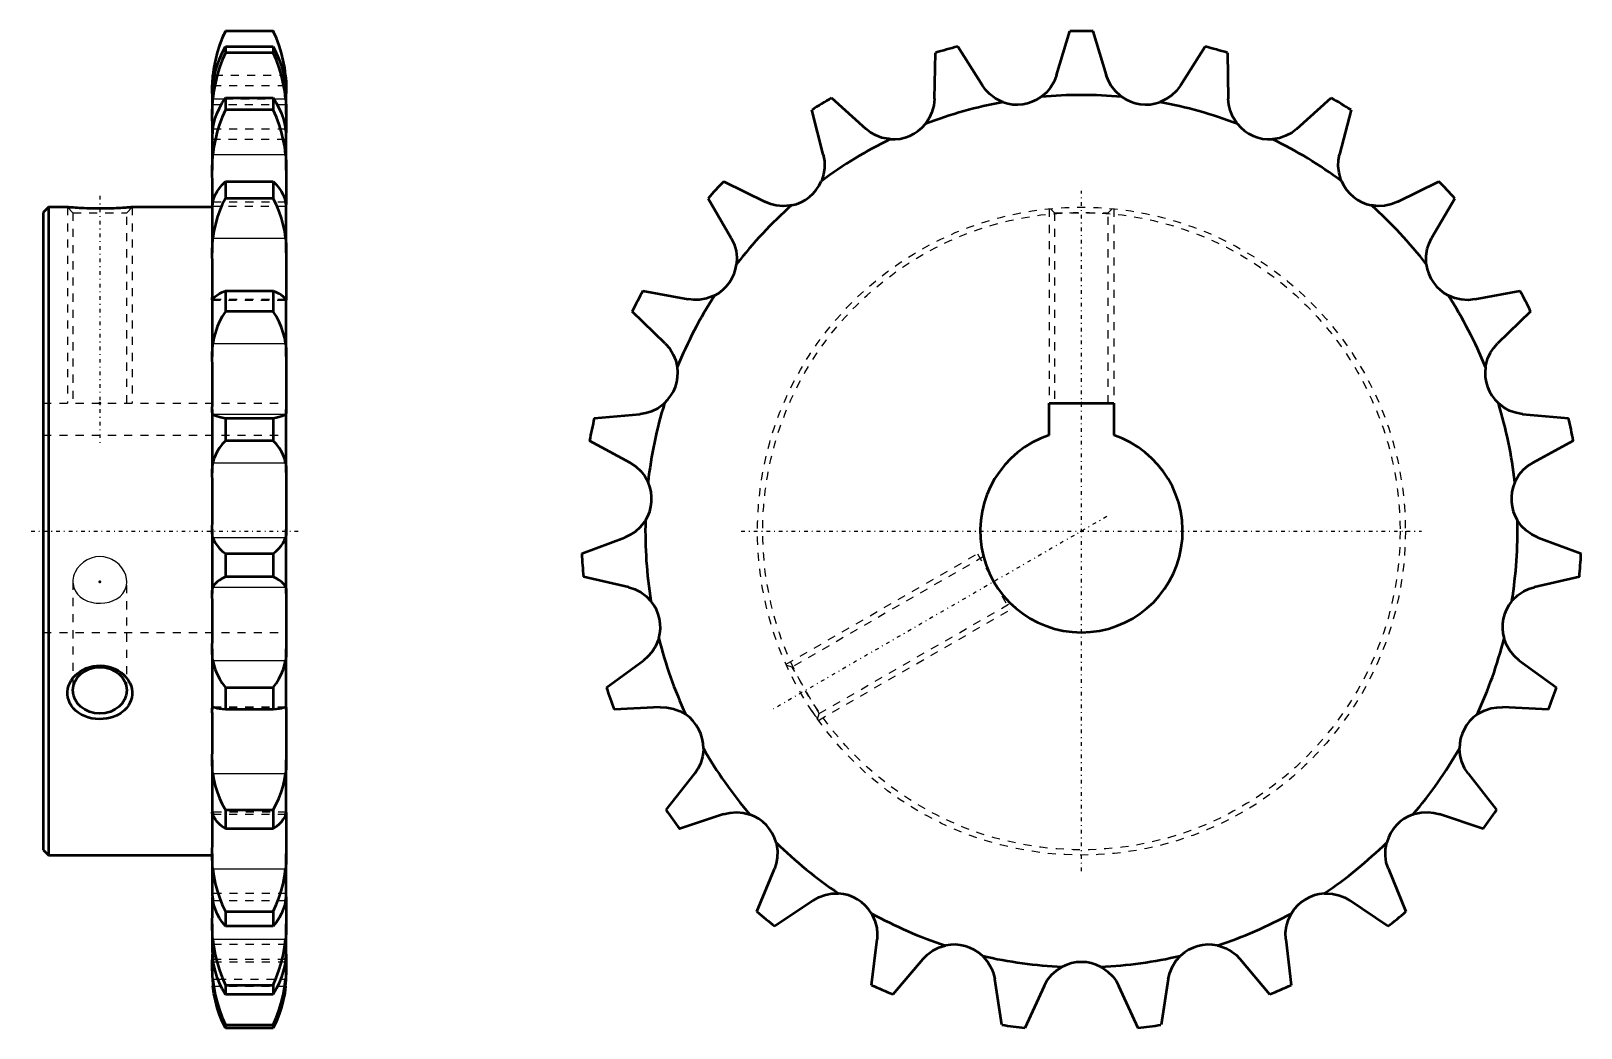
# Model space of a CAD drawing. Header units: millimetres. Extents: x -1 to 416, y -1 to 282.
# Drawn here: x 224.9 to 416.3, y 78.6 to 201.7 of the extents above; entities that cross this region are included whole.
import ezdxf

# ---------------------------------------------------------------- set-up
doc = ezdxf.new("R2010")
doc.units = ezdxf.units.MM
doc.linetypes.add('Center', pattern=[1.5, 0.45, -0.5, 0.05, -0.5])
doc.linetypes.add('Dashed', pattern=[2, 1, -1])
for name, color, linetype, lineweight in [('2d ConnectionPoints', 7, 'Continuous', 50), ('AM_4', 3, 'Continuous', 25), ('AM_5', 3, 'Continuous', 25), ('center', 4, 'Center', 25), ('hidden', 3, 'Dashed', 25), ('vis', 1, 'Continuous', 50)]:
    doc.layers.add(name, color=color, linetype=linetype, lineweight=lineweight)

# ---------------------------------------------------------------- blocks, each defined once
blk = doc.blocks.new('4_C_SPB10B23_N_25_0_in_C_SPB10B23_N_25_900')
at = {"layer": 'AM_4'}
for p, q in [((247.35, 196.21), (247.56, 196.21)), ((256.11, 196.21), (256.33, 196.21)), ((247.35, 193.3), (248.81, 193.3)), ((254.87, 193.3), (256.33, 193.3)), ((247.35, 186.42), (256.33, 186.42)), ((247.35, 176.1), (256.33, 176.1)), ((247.35, 163.09), (256.33, 163.09)), ((247.35, 154.39), (256.33, 154.39)), ((247.35, 148.37), (256.33, 148.37)), ((247.35, 139.15), (256.33, 139.15)), ((247.35, 133.02), (256.33, 133.02)), ((247.35, 123.97), (256.33, 123.97)), ((247.35, 109.98), (256.33, 109.98)), ((247.35, 98.21), (256.33, 98.21)), ((247.35, 89.53), (256.33, 89.53)), ((247.35, 84.59), (247.98, 84.59)), ((255.69, 84.59), (256.33, 84.59))]:
    blk.add_line(p, q, dxfattribs=at)
at = {"layer": 'AM_5', "linetype": 'Dashed'}
for p, q in [((229.39, 179.93), (229.39, 155.73)), ((237.39, 179.93), (237.39, 155.73))]:
    blk.add_line(p, q, dxfattribs=at)
at = {"layer": 'center'}
for p, q in [((233.39, 181.33), (233.39, 150.53)), ((224.89, 139.93), (257.9, 139.93))]:
    blk.add_line(p, q, dxfattribs=at)
at = {"layer": 'hidden'}
for p, q in [((247.56, 196.21), (256.11, 196.21)), ((247.26, 194.63), (247.26, 194.5)), ((247.29, 193.55), (247.27, 193.96)), ((247.29, 193.78), (247.29, 190.22)), ((247.35, 194.95), (256.33, 194.95)), ((256.4, 193.97), (256.39, 193.55)), ((256.39, 193.78), (256.39, 190.22)), ((247.29, 192.6), (256.39, 192.6)), ((248.81, 193.3), (254.87, 193.3)), ((247.35, 189.61), (256.33, 189.61)), ((247.29, 189.09), (247.29, 183.16)), ((247.29, 188.31), (256.39, 188.31)), ((256.39, 189.09), (256.39, 183.16)), ((229.39, 179.93), (230.06, 179.25)), ((236.71, 179.25), (237.39, 179.93)), ((247.29, 179.93), (247.26, 179.93)), ((247.27, 180.06), (256.41, 180.06)), ((247.29, 180.27), (247.29, 172.89)), ((247.35, 180.59), (256.33, 180.59)), ((256.39, 180.27), (256.39, 172.89)), ((230.06, 179.25), (230.06, 155.73)), ((230.06, 179.25), (236.71, 179.25)), ((236.71, 155.73), (236.71, 179.25)), ((247.28, 168.46), (256.39, 168.46)), ((247.29, 169.01), (247.29, 160.18)), ((247.35, 168.55), (256.33, 168.55)), ((256.39, 169.01), (256.39, 160.18)), ((226.39, 155.73), (256.39, 155.73)), ((247.29, 155.71), (247.29, 145.97)), ((256.39, 155.71), (256.39, 145.97)), ((226.39, 151.77), (256.39, 151.77)), ((247.29, 141.23), (247.29, 131.3)), ((256.39, 141.23), (256.39, 131.3)), ((230.06, 133.68), (230.06, 120.27)), ((236.71, 120.27), (236.71, 133.68)), ((226.39, 127.43), (256.39, 127.43)), ((247.29, 126.66), (247.29, 117.28)), ((256.39, 126.66), (256.39, 117.28)), ((256.35, 118.19), (247.32, 118.19)), ((247.35, 118.18), (256.33, 118.18)), ((247.29, 113.07), (247.29, 104.94)), ((256.39, 113.07), (256.39, 104.94)), ((256.41, 105.22), (247.26, 105.22)), ((247.35, 104.96), (256.33, 104.96)), ((247.29, 101.47), (247.29, 94.75)), ((256.39, 101.47), (256.39, 94.76)), ((247.26, 99.93), (247.29, 99.93)), ((256.39, 95.2), (247.28, 95.2)), ((247.35, 94.33), (256.33, 94.33)), ((247.29, 92.73), (247.29, 87.69)), ((256.39, 92.73), (256.39, 87.69)), ((256.39, 88.88), (247.29, 88.88)), ((247.29, 86.13), (247.27, 85.8)), ((247.29, 87.49), (247.29, 86.13)), ((256.39, 86.72), (247.29, 86.72)), ((247.35, 87.08), (256.33, 87.08)), ((256.39, 87.49), (256.39, 86.13)), ((256.4, 85.81), (256.39, 86.13)), ((247.98, 84.59), (255.69, 84.59)), ((247.35, 83.75), (256.33, 83.75))]:
    blk.add_line(p, q, dxfattribs=at)
for points in [[(247.26, 193.55), (247.26, 193.47), (247.27, 193.25), (247.28, 193.06), (247.29, 192.9)], [(256.39, 192.9), (256.39, 192.97), (256.4, 193.15), (256.41, 193.36), (256.41, 193.55)], [(247.26, 188.62), (247.26, 188.57), (247.27, 188.46), (247.28, 188.38), (247.29, 188.33)], [(256.39, 188.33), (256.39, 188.35), (256.4, 188.41), (256.41, 188.51), (256.41, 188.62)], [(247.27, 180.07), (247.28, 180.1), (247.29, 180.16)], [(256.39, 180.16), (256.39, 180.13), (256.4, 180.08), (256.41, 180.06)], [(233.39, 136.78), (232.85, 136.74), (232.31, 136.6), (231.82, 136.39), (231.35, 136.09), (230.95, 135.74), (230.6, 135.32), (230.34, 134.86), (230.23, 134.61), (230.15, 134.36), (230.07, 133.88), (230.06, 133.68)], [(236.71, 133.68), (236.69, 134.02), (236.58, 134.5), (236.38, 134.96), (236.11, 135.4), (235.76, 135.8), (235.34, 136.15), (234.86, 136.44), (234.6, 136.55), (234.32, 136.65), (233.87, 136.75), (233.39, 136.78)], [(230.06, 133.68), (230.06, 133.64), (230.08, 133.4), (230.17, 132.95), (230.36, 132.53), (230.62, 132.15), (230.96, 131.81), (231.37, 131.53), (231.6, 131.41), (231.85, 131.3), (232.36, 131.14), (232.64, 131.09), (232.92, 131.05), (233.47, 131.03), (234.02, 131.07), (234.53, 131.17), (235.03, 131.35), (235.48, 131.58), (235.88, 131.87), (236.21, 132.22), (236.35, 132.42), (236.47, 132.63), (236.63, 133.07), (236.68, 133.31), (236.71, 133.55), (236.71, 133.68)], [(247.28, 95.2), (247.27, 95.19), (247.26, 95.15), (247.26, 95.09)], [(256.41, 95.09), (256.41, 95.12), (256.41, 95.18), (256.4, 95.2), (256.39, 95.2)], [(247.29, 88.77), (247.28, 88.72), (247.27, 88.6), (247.26, 88.44), (247.26, 88.29)], [(256.41, 88.29), (256.41, 88.35), (256.41, 88.52), (256.4, 88.66), (256.39, 88.77)], [(247.27, 85.8), (247.26, 85.55), (247.26, 85.33)], [(256.41, 85.33), (256.41, 85.42), (256.41, 85.68), (256.4, 85.81)]]:
    blk.add_lwpolyline(points, dxfattribs=at)
for centre, start, end in [((263.26, 194.65), 180.0881, 183.1399), ((240.41, 194.65), 356.8601, 359.9117)]:
    blk.add_arc(centre, 16, start, end, dxfattribs=at)
at = {"layer": 'vis'}
for p, q in [((254.79, 201.68), (248.89, 201.68)), ((248.89, 201.68), (248.89, 201.66)), ((254.79, 201.66), (248.89, 201.66)), ((254.79, 201.68), (254.79, 201.66)), ((248.89, 199.76), (254.79, 199.76)), ((248.89, 199.76), (248.89, 198.99)), ((254.79, 199.76), (254.79, 198.99)), ((254.79, 198.99), (248.89, 198.99)), ((247.26, 194.65), (247.26, 194.51)), ((247.26, 193.56), (247.26, 191.41)), ((248.89, 193.42), (254.79, 193.42)), ((248.89, 193.42), (248.89, 191.93)), ((254.79, 193.42), (254.79, 191.93)), ((256.41, 194.5), (256.4, 193.97)), ((256.41, 194.51), (256.41, 194.65)), ((256.41, 191.41), (256.41, 193.56)), ((254.79, 191.93), (248.89, 191.93)), ((247.29, 189.09), (247.29, 190.22)), ((256.39, 190.22), (256.39, 189.09)), ((247.26, 188.63), (247.26, 184.5)), ((256.41, 184.5), (256.41, 188.63)), ((247.29, 180.27), (247.29, 183.16)), ((248.89, 183.11), (254.79, 183.11)), ((248.89, 183.11), (248.89, 181.02)), ((254.79, 183.11), (254.79, 181.02)), ((256.39, 183.16), (256.39, 180.27)), ((227.04, 179.93), (226.39, 179.28)), ((229.39, 179.93), (227.04, 179.93)), ((227.04, 179.93), (227.04, 99.93)), ((247.26, 179.93), (237.38, 179.93)), ((247.26, 180.09), (247.26, 174.28)), ((254.79, 181.02), (248.89, 181.02)), ((256.41, 174.28), (256.41, 180.09)), ((226.39, 179.28), (226.39, 100.58)), ((247.29, 172.89), (247.26, 174.28)), ((247.29, 169.01), (247.29, 172.89)), ((256.39, 172.89), (256.39, 169.01)), ((247.26, 168.56), (247.26, 161.51)), ((248.89, 169.6), (254.79, 169.6)), ((248.89, 169.6), (248.89, 167.06)), ((254.79, 169.6), (254.79, 167.06)), ((256.41, 161.51), (256.41, 168.57)), ((254.79, 167.06), (248.89, 167.06)), ((247.29, 160.18), (247.26, 161.5)), ((247.29, 155.71), (247.29, 160.18)), ((256.39, 160.18), (256.39, 155.71)), ((247.26, 154.93), (247.26, 147.14)), ((248.89, 153.89), (254.79, 153.89)), ((248.89, 153.89), (248.89, 151.08)), ((254.79, 153.89), (254.79, 151.08)), ((256.41, 147.15), (256.41, 154.93)), ((254.79, 151.08), (248.89, 151.08)), ((247.29, 145.97), (247.26, 147.14)), ((247.29, 141.23), (247.29, 145.97)), ((256.39, 145.97), (256.39, 141.23)), ((247.26, 140.17), (247.26, 132.24)), ((256.41, 132.23), (256.41, 140.16)), ((248.89, 137.15), (254.79, 137.15)), ((248.89, 137.15), (248.89, 134.28)), ((254.79, 137.15), (254.79, 134.28)), ((254.79, 134.28), (248.89, 134.28)), ((247.29, 126.66), (247.29, 131.3)), ((256.39, 131.3), (256.39, 126.66)), ((256.39, 126.66), (256.41, 125.4)), ((247.26, 125.4), (247.26, 117.9)), ((256.41, 117.9), (256.41, 125.4)), ((248.89, 120.61), (254.79, 120.61)), ((248.89, 120.61), (248.89, 117.9)), ((254.79, 120.61), (254.79, 117.9)), ((247.29, 113.07), (247.29, 117.28)), ((247.32, 118.19), (247.35, 118.18)), ((254.79, 117.9), (248.89, 117.9)), ((256.33, 118.18), (256.35, 118.19)), ((256.39, 117.28), (256.39, 113.07)), ((247.26, 111.71), (247.29, 113.07)), ((256.39, 113.07), (256.41, 111.7)), ((247.26, 111.7), (247.26, 105.21)), ((256.41, 105.2), (256.41, 111.7)), ((248.89, 105.5), (254.79, 105.5)), ((248.89, 105.5), (248.89, 103.16)), ((254.79, 105.5), (254.79, 103.16)), ((247.29, 101.47), (247.29, 104.94)), ((256.41, 105.2), (256.39, 104.94)), ((256.39, 104.94), (256.39, 101.47)), ((254.79, 103.16), (248.89, 103.16)), ((256.39, 101.47), (256.41, 100.1)), ((226.39, 100.58), (227.04, 99.93)), ((227.04, 99.93), (247.26, 99.93)), ((247.26, 100.09), (247.26, 95.08)), ((256.41, 95.08), (256.41, 100.1)), ((247.29, 92.73), (247.29, 94.75)), ((256.39, 94.76), (256.39, 92.73)), ((248.89, 92.95), (248.89, 91.14)), ((248.89, 92.95), (254.79, 92.95)), ((254.79, 92.95), (254.79, 91.14)), ((247.26, 91.45), (247.26, 88.28)), ((254.79, 91.14), (248.89, 91.14)), ((256.41, 88.28), (256.41, 91.45)), ((247.26, 86.39), (247.26, 85.31)), ((247.29, 87.49), (247.29, 87.69)), ((256.39, 87.69), (256.39, 87.49)), ((256.41, 85.31), (256.41, 86.39)), ((248.89, 83.88), (254.79, 83.88)), ((248.89, 83.88), (248.89, 82.73)), ((254.79, 82.73), (248.89, 82.73)), ((254.79, 83.88), (254.79, 82.73)), ((248.89, 78.96), (254.79, 78.96)), ((248.89, 78.96), (248.89, 78.57)), ((254.79, 78.57), (248.89, 78.57)), ((254.79, 78.96), (254.79, 78.57))]:
    blk.add_line(p, q, dxfattribs=at)
for points in [[(248.89, 201.66), (248.5, 200.81), (248.17, 199.93), (247.89, 199.04), (247.65, 198.11), (247.47, 197.16), (247.35, 196.21)], [(256.33, 196.21), (256.21, 197.14), (256.03, 198.05), (255.81, 198.96), (255.52, 199.88), (255.18, 200.78), (254.79, 201.66)], [(247.35, 194.95), (247.47, 195.77), (247.64, 196.58), (247.86, 197.38), (248.15, 198.19), (248.49, 198.98), (248.89, 199.76)], [(254.79, 199.76), (255.17, 199), (255.5, 198.23), (255.79, 197.45), (256.02, 196.62), (256.2, 195.79), (256.33, 194.95)], [(248.89, 198.99), (248.5, 198.09), (248.17, 197.18), (247.89, 196.25), (247.65, 195.27), (247.47, 194.29), (247.35, 193.3)], [(256.33, 193.3), (256.21, 194.26), (256.03, 195.22), (255.81, 196.17), (255.52, 197.12), (255.18, 198.07), (254.79, 198.99)], [(247.26, 194.5), (247.26, 194.57), (247.27, 194.92), (247.28, 195.23), (247.29, 195.54), (247.32, 195.87), (247.35, 196.21)], [(256.33, 196.21), (256.36, 195.82), (256.39, 195.45), (256.4, 195.07), (256.41, 194.72), (256.41, 194.5)], [(247.35, 194.95), (247.31, 194.62), (247.29, 194.3), (247.27, 193.99), (247.26, 193.71), (247.26, 193.55)], [(247.27, 193.96), (247.26, 194.24), (247.26, 194.5)], [(247.35, 189.61), (247.47, 190.26), (247.64, 190.9), (247.86, 191.53), (248.15, 192.17), (248.49, 192.8), (248.89, 193.42)], [(254.79, 193.42), (255.17, 192.82), (255.5, 192.21), (255.79, 191.59), (256.02, 190.94), (256.2, 190.28), (256.33, 189.61)], [(256.41, 193.55), (256.41, 193.6), (256.41, 193.87), (256.4, 194.12), (256.38, 194.38), (256.36, 194.66), (256.33, 194.95)], [(247.26, 191.41), (247.26, 191.49), (247.27, 191.9), (247.28, 192.24), (247.29, 192.58), (247.32, 192.94), (247.35, 193.3)], [(247.29, 190.22), (247.28, 190.37), (247.27, 190.72), (247.26, 191.09), (247.26, 191.41)], [(248.89, 191.93), (248.5, 191.06), (248.17, 190.18), (247.89, 189.28), (247.65, 188.34), (247.47, 187.38), (247.35, 186.42)], [(256.33, 186.42), (256.21, 187.36), (256.03, 188.28), (255.81, 189.2), (255.52, 190.13), (255.18, 191.04), (254.79, 191.93)], [(256.33, 193.3), (256.36, 192.89), (256.39, 192.48), (256.4, 192.06), (256.41, 191.66), (256.41, 191.4)], [(256.41, 191.4), (256.41, 191.28), (256.41, 190.91), (256.4, 190.56), (256.39, 190.22)], [(247.35, 189.61), (247.31, 189.35), (247.29, 189.12), (247.27, 188.9), (247.26, 188.72), (247.26, 188.62)], [(256.41, 188.62), (256.41, 188.65), (256.41, 188.82), (256.4, 188.99), (256.38, 189.17), (256.36, 189.38), (256.33, 189.61)], [(247.26, 184.49), (247.26, 184.58), (247.27, 185.01), (247.28, 185.37), (247.29, 185.72), (247.32, 186.07), (247.35, 186.42)], [(256.33, 186.42), (256.36, 186.02), (256.39, 185.61), (256.4, 185.19), (256.41, 184.76), (256.41, 184.49)], [(247.29, 183.16), (247.28, 183.34), (247.27, 183.74), (247.26, 184.15), (247.26, 184.49)], [(256.41, 184.49), (256.41, 184.36), (256.41, 183.95), (256.4, 183.55), (256.39, 183.16)], [(247.35, 180.59), (247.47, 181.02), (247.64, 181.44), (247.86, 181.86), (248.15, 182.29), (248.49, 182.7), (248.89, 183.11)], [(254.79, 183.11), (255.17, 182.72), (255.5, 182.31), (255.79, 181.9), (256.02, 181.47), (256.2, 181.03), (256.33, 180.59)], [(237.39, 179.93), (237.37, 179.93), (237.34, 179.92), (237.27, 179.92), (237.19, 179.91), (237.08, 179.9), (236.94, 179.89), (236.78, 179.88), (236.61, 179.86), (236.4, 179.85), (236.18, 179.83), (235.94, 179.82), (235.68, 179.81), (235.4, 179.79), (235.11, 179.78), (234.8, 179.77), (234.49, 179.76), (234.15, 179.75), (233.81, 179.75), (233.47, 179.75), (233.13, 179.75), (232.78, 179.75), (232.43, 179.76), (232.1, 179.76), (231.77, 179.78), (231.45, 179.79), (231.14, 179.8), (230.87, 179.82), (230.61, 179.83), (230.36, 179.85), (230.14, 179.87), (229.95, 179.88), (229.79, 179.89), (229.65, 179.9), (229.54, 179.91), (229.46, 179.92), (229.41, 179.93), (229.39, 179.93), (229.39, 179.93)], [(247.35, 180.59), (247.31, 180.42), (247.29, 180.29), (247.27, 180.18), (247.26, 180.11), (247.26, 180.08)], [(248.89, 181.02), (248.5, 180.24), (248.17, 179.45), (247.89, 178.65), (247.65, 177.81), (247.47, 176.96), (247.35, 176.1)], [(256.33, 176.1), (256.21, 176.93), (256.03, 177.76), (255.81, 178.58), (255.52, 179.41), (255.18, 180.22), (254.79, 181.02)], [(256.41, 180.08), (256.41, 180.09), (256.41, 180.15), (256.4, 180.22), (256.38, 180.32), (256.36, 180.44), (256.33, 180.59)], [(247.26, 174.28), (247.26, 174.36), (247.27, 174.79), (247.28, 175.13), (247.29, 175.46), (247.32, 175.78), (247.35, 176.1)], [(256.33, 176.1), (256.36, 175.74), (256.39, 175.36), (256.4, 174.96), (256.41, 174.54), (256.41, 174.28)], [(256.41, 174.28), (256.41, 174.14), (256.41, 173.73), (256.4, 173.31), (256.39, 172.89)], [(247.26, 168.56), (247.26, 168.59), (247.27, 168.7), (247.28, 168.84), (247.29, 169.01)], [(247.28, 168.46), (247.27, 168.47), (247.26, 168.51), (247.26, 168.56)], [(247.35, 168.55), (247.31, 168.49), (247.29, 168.46), (247.28, 168.46)], [(247.35, 168.55), (247.47, 168.73), (247.64, 168.91), (247.86, 169.08), (248.15, 169.26), (248.49, 169.43), (248.89, 169.6)], [(254.79, 169.6), (255.17, 169.44), (255.5, 169.27), (255.79, 169.1), (256.02, 168.92), (256.2, 168.73), (256.33, 168.55)], [(256.39, 168.46), (256.38, 168.47), (256.36, 168.5), (256.33, 168.55)], [(256.39, 169.01), (256.39, 168.93), (256.4, 168.77), (256.41, 168.64), (256.41, 168.56)], [(256.41, 168.56), (256.41, 168.54), (256.41, 168.49), (256.4, 168.46), (256.39, 168.46)], [(248.89, 167.06), (248.5, 166.43), (248.17, 165.8), (247.89, 165.15), (247.65, 164.47), (247.47, 163.79), (247.35, 163.09)], [(256.33, 163.09), (256.21, 163.77), (256.03, 164.43), (255.81, 165.09), (255.52, 165.76), (255.18, 166.42), (254.79, 167.06)], [(247.26, 161.5), (247.26, 161.59), (247.27, 161.97), (247.28, 162.27), (247.29, 162.56), (247.32, 162.84), (247.35, 163.09)], [(256.33, 163.09), (256.36, 162.8), (256.39, 162.48), (256.4, 162.12), (256.41, 161.75), (256.41, 161.5)], [(256.41, 161.5), (256.41, 161.38), (256.41, 161), (256.4, 160.59), (256.39, 160.18)], [(247.26, 154.92), (247.26, 154.98), (247.27, 155.19), (247.28, 155.44), (247.29, 155.71)], [(256.39, 155.71), (256.39, 155.58), (256.4, 155.32), (256.41, 155.09), (256.41, 154.92)], [(247.35, 154.39), (247.31, 154.44), (247.29, 154.53), (247.27, 154.65), (247.26, 154.8), (247.26, 154.92)], [(247.35, 154.39), (247.47, 154.3), (247.64, 154.22), (247.86, 154.14), (248.15, 154.05), (248.49, 153.97), (248.89, 153.89)], [(254.79, 153.89), (255.17, 153.97), (255.5, 154.05), (255.79, 154.13), (256.02, 154.22), (256.2, 154.3), (256.33, 154.39)], [(256.41, 154.92), (256.41, 154.88), (256.41, 154.71), (256.4, 154.59), (256.38, 154.5), (256.36, 154.43), (256.33, 154.39)], [(248.89, 151.08), (248.5, 150.66), (248.17, 150.22), (247.89, 149.78), (247.65, 149.31), (247.47, 148.84), (247.35, 148.37)], [(256.33, 148.37), (256.21, 148.83), (256.03, 149.29), (255.81, 149.74), (255.52, 150.2), (255.18, 150.65), (254.79, 151.08)], [(247.26, 147.14), (247.26, 147.21), (247.27, 147.53), (247.28, 147.77), (247.29, 147.99), (247.32, 148.19), (247.35, 148.37)], [(256.33, 148.37), (256.36, 148.16), (256.39, 147.92), (256.4, 147.65), (256.41, 147.35), (256.41, 147.15)], [(256.41, 147.15), (256.41, 147.04), (256.41, 146.7), (256.4, 146.34), (256.39, 145.97)], [(247.26, 140.17), (247.26, 140.26), (247.27, 140.56), (247.28, 140.88), (247.29, 141.23)], [(247.35, 139.15), (247.31, 139.31), (247.29, 139.5), (247.27, 139.73), (247.26, 139.99), (247.26, 140.17)], [(256.41, 140.16), (256.41, 140.11), (256.41, 139.83), (256.4, 139.63), (256.38, 139.45), (256.36, 139.29), (256.33, 139.15)], [(256.39, 141.23), (256.39, 141.07), (256.4, 140.73), (256.41, 140.41), (256.41, 140.16)], [(247.35, 139.15), (247.47, 138.81), (247.64, 138.47), (247.86, 138.14), (248.15, 137.8), (248.49, 137.47), (248.89, 137.15)], [(254.79, 137.15), (255.17, 137.46), (255.5, 137.78), (255.79, 138.11), (256.02, 138.45), (256.2, 138.8), (256.33, 139.15)], [(248.89, 134.28), (248.5, 134.09), (248.17, 133.88), (247.89, 133.68), (247.65, 133.46), (247.47, 133.24), (247.35, 133.02)], [(256.33, 133.02), (256.21, 133.24), (256.03, 133.45), (255.81, 133.66), (255.52, 133.87), (255.18, 134.08), (254.79, 134.28)], [(247.26, 132.24), (247.26, 132.29), (247.27, 132.52), (247.28, 132.68), (247.29, 132.81), (247.32, 132.93), (247.35, 133.02)], [(247.29, 131.3), (247.28, 131.45), (247.27, 131.76), (247.26, 132.03), (247.26, 132.24)], [(256.33, 133.02), (256.36, 132.91), (256.39, 132.77), (256.4, 132.6), (256.41, 132.39), (256.41, 132.24)], [(256.41, 132.24), (256.41, 132.16), (256.41, 131.91), (256.4, 131.62), (256.39, 131.3)], [(247.26, 125.4), (247.26, 125.51), (247.27, 125.87), (247.28, 126.26), (247.29, 126.66)], [(247.35, 123.97), (247.31, 124.23), (247.29, 124.51), (247.27, 124.83), (247.26, 125.17), (247.26, 125.4)], [(256.41, 125.4), (256.41, 125.32), (256.41, 124.97), (256.4, 124.69), (256.38, 124.44), (256.36, 124.2), (256.33, 123.97)], [(236.39, 117.79), (235.96, 117.45), (235.49, 117.18), (235.09, 117.01), (234.67, 116.88), (234.24, 116.79), (233.79, 116.73), (233.33, 116.71), (232.87, 116.74), (232.41, 116.81), (231.96, 116.92), (231.53, 117.07), (231.13, 117.26), (230.76, 117.49), (230.42, 117.75), (230.13, 118.04), (229.88, 118.36), (229.68, 118.7), (229.54, 119.04), (229.44, 119.4), (229.39, 119.76), (229.39, 120.12), (229.44, 120.47), (229.53, 120.83), (229.67, 121.16), (229.85, 121.49), (230.06, 121.8), (230.32, 122.09), (230.62, 122.36), (230.94, 122.6), (231.31, 122.82), (231.7, 123), (232.11, 123.14), (232.55, 123.25), (233, 123.31), (233.46, 123.32), (233.92, 123.29), (234.38, 123.22), (234.83, 123.09), (235.25, 122.92), (235.66, 122.71), (236.03, 122.46), (236.36, 122.18), (236.65, 121.86), (236.9, 121.52), (237.09, 121.18), (237.24, 120.82), (237.34, 120.45), (237.38, 120.09), (237.38, 119.73), (237.33, 119.37), (237.23, 119.03), (237.1, 118.71), (236.92, 118.4), (236.67, 118.08), (236.39, 117.79)], [(247.35, 123.97), (247.47, 123.4), (247.64, 122.84), (247.86, 122.28), (248.15, 121.71), (248.49, 121.15), (248.89, 120.61)], [(254.79, 120.61), (255.17, 121.13), (255.5, 121.68), (255.79, 122.23), (256.02, 122.8), (256.2, 123.39), (256.33, 123.97)], [(247.26, 117.91), (247.26, 117.94), (247.27, 118.06), (247.28, 118.12), (247.29, 118.17), (247.32, 118.19), (247.32, 118.19)], [(247.29, 117.28), (247.28, 117.39), (247.27, 117.6), (247.26, 117.79), (247.26, 117.91)], [(248.89, 117.9), (248.5, 117.95), (248.17, 117.99), (247.89, 118.04), (247.65, 118.09), (247.47, 118.14), (247.35, 118.18)], [(256.33, 118.18), (256.21, 118.14), (256.03, 118.09), (255.81, 118.04), (255.52, 118), (255.18, 117.95), (254.79, 117.9)], [(256.36, 118.19), (256.39, 118.16), (256.4, 118.09), (256.41, 117.99), (256.41, 117.91)], [(256.41, 117.91), (256.41, 117.86), (256.41, 117.7), (256.4, 117.51), (256.39, 117.28)], [(247.35, 109.98), (247.31, 110.31), (247.29, 110.67), (247.27, 111.05), (247.26, 111.44), (247.26, 111.71)], [(256.41, 111.7), (256.41, 111.62), (256.41, 111.21), (256.4, 110.89), (256.38, 110.57), (256.36, 110.27), (256.33, 109.98)], [(247.35, 109.98), (247.47, 109.22), (247.64, 108.47), (247.86, 107.72), (248.15, 106.96), (248.49, 106.22), (248.89, 105.5)], [(254.79, 105.5), (255.17, 106.2), (255.5, 106.92), (255.79, 107.66), (256.02, 108.42), (256.2, 109.2), (256.33, 109.98)], [(247.26, 105.22), (247.27, 105.22), (247.28, 105.19), (247.29, 105.14), (247.32, 105.06), (247.35, 104.96)], [(247.29, 104.94), (247.28, 105), (247.27, 105.11), (247.26, 105.18), (247.26, 105.21)], [(248.89, 103.16), (248.5, 103.44), (248.17, 103.73), (247.89, 104.02), (247.65, 104.33), (247.47, 104.65), (247.35, 104.96)], [(256.33, 104.96), (256.21, 104.65), (256.03, 104.35), (255.81, 104.05), (255.52, 103.75), (255.18, 103.45), (254.79, 103.16)], [(256.33, 104.96), (256.36, 105.07), (256.39, 105.16), (256.4, 105.21), (256.41, 105.22)], [(247.26, 100.1), (247.26, 100.24), (247.27, 100.65), (247.28, 101.06), (247.29, 101.47)], [(247.35, 98.21), (247.31, 98.59), (247.29, 98.99), (247.27, 99.41), (247.26, 99.83), (247.26, 100.1)], [(256.41, 100.1), (256.41, 100.01), (256.41, 99.58), (256.4, 99.23), (256.38, 98.89), (256.36, 98.54), (256.33, 98.21)], [(247.35, 98.21), (247.47, 97.31), (247.64, 96.43), (247.86, 95.55), (248.15, 94.67), (248.49, 93.8), (248.89, 92.95)], [(254.79, 92.95), (255.17, 93.77), (255.5, 94.62), (255.79, 95.48), (256.02, 96.38), (256.2, 97.29), (256.33, 98.21)], [(247.26, 95.09), (247.26, 95.07), (247.27, 94.95), (247.28, 94.83), (247.29, 94.69), (247.32, 94.52), (247.35, 94.33)], [(248.89, 91.14), (248.5, 91.64), (248.17, 92.15), (247.89, 92.67), (247.65, 93.22), (247.47, 93.77), (247.35, 94.33)], [(256.33, 94.33), (256.21, 93.79), (256.03, 93.25), (255.81, 92.72), (255.52, 92.18), (255.18, 91.65), (254.79, 91.14)], [(256.33, 94.33), (256.36, 94.55), (256.39, 94.73), (256.4, 94.9), (256.41, 95.02), (256.41, 95.09)], [(247.26, 91.46), (247.26, 91.59), (247.27, 91.97), (247.28, 92.36), (247.29, 92.73)], [(256.39, 92.73), (256.39, 92.56), (256.4, 92.18), (256.41, 91.79), (256.41, 91.46)], [(247.35, 89.53), (247.31, 89.94), (247.29, 90.35), (247.27, 90.77), (247.26, 91.19), (247.26, 91.46)], [(256.41, 91.46), (256.41, 91.37), (256.41, 90.95), (256.4, 90.6), (256.38, 90.24), (256.36, 89.89), (256.33, 89.53)], [(247.26, 88.29), (247.26, 88.25), (247.27, 88.02), (247.28, 87.82), (247.29, 87.59), (247.32, 87.35), (247.35, 87.08)], [(247.35, 89.53), (247.47, 88.57), (247.64, 87.62), (247.86, 86.68), (248.15, 85.73), (248.49, 84.79), (248.89, 83.88)], [(254.79, 83.88), (255.17, 84.76), (255.5, 85.67), (255.79, 86.6), (256.02, 87.56), (256.2, 88.54), (256.33, 89.53)], [(256.33, 87.08), (256.36, 87.38), (256.39, 87.66), (256.4, 87.92), (256.41, 88.16), (256.41, 88.29)], [(247.26, 86.4), (247.26, 86.52), (247.27, 86.86), (247.28, 87.18), (247.29, 87.49)], [(247.35, 84.59), (247.31, 84.99), (247.29, 85.39), (247.27, 85.78), (247.26, 86.17), (247.26, 86.4)], [(248.89, 82.73), (248.5, 83.42), (248.17, 84.11), (247.89, 84.83), (247.65, 85.57), (247.47, 86.32), (247.35, 87.08)], [(256.33, 87.08), (256.21, 86.34), (256.03, 85.61), (255.81, 84.89), (255.52, 84.16), (255.18, 83.44), (254.79, 82.73)], [(256.41, 86.4), (256.41, 86.33), (256.41, 85.94), (256.4, 85.62), (256.38, 85.29), (256.36, 84.94), (256.33, 84.59)], [(256.39, 87.49), (256.39, 87.35), (256.4, 87.03), (256.41, 86.7), (256.41, 86.4)], [(247.26, 85.33), (247.26, 85.26), (247.27, 84.94), (247.28, 84.67), (247.29, 84.38), (247.32, 84.07), (247.35, 83.75)], [(247.35, 84.59), (247.47, 83.63), (247.64, 82.69), (247.86, 81.75), (248.15, 80.8), (248.49, 79.87), (248.89, 78.96)], [(254.79, 78.96), (255.17, 79.85), (255.5, 80.75), (255.79, 81.67), (256.02, 82.63), (256.2, 83.61), (256.33, 84.59)], [(256.33, 83.75), (256.36, 84.12), (256.39, 84.47), (256.4, 84.81), (256.41, 85.13), (256.41, 85.33)], [(248.89, 78.57), (248.5, 79.39), (248.17, 80.22), (247.89, 81.07), (247.65, 81.95), (247.47, 82.85), (247.35, 83.75)], [(256.33, 83.75), (256.21, 82.87), (256.03, 82), (255.81, 81.14), (255.52, 80.27), (255.18, 79.41), (254.79, 78.57)]]:
    blk.add_lwpolyline(points, dxfattribs=at)
for centre, start, end in [((263.26, 194.65), 153.9614, 160.6142), ((240.41, 194.65), 25.476, 26.0386), ((263.26, 194.65), 173.9687, 174.7513), ((240.41, 194.65), 5.5051, 5.7977)]:
    blk.add_arc(centre, 16, start, end, dxfattribs=at)
blk.add_ellipse((233.39, 120.27), major_axis=(-3.32, 0), ratio=0.866025, dxfattribs=at)
blk = doc.blocks.new('5_C_SPB10B23_N_25_0_in_C_SPB10B23_N_25_900')
at = {"layer": 'AM_5', "linetype": 'Dashed'}
for p, q in [((350.59, 179.73), (350.59, 155.73)), ((358.59, 179.73), (358.59, 155.73)), ((318.12, 123.49), (341.77, 137.14)), ((341.77, 137.14), (345.77, 130.21)), ((322.12, 116.56), (345.77, 130.21))]:
    blk.add_line(p, q, dxfattribs=at)
at = {"layer": 'center'}
for p, q in [((354.59, 97.93), (354.59, 181.93)), ((357.71, 141.73), (316.58, 117.98)), ((312.59, 139.93), (396.59, 139.93))]:
    blk.add_line(p, q, dxfattribs=at)
at = {"layer": 'hidden'}
for p, q in [((350.78, 179.74), (351.27, 179.25)), ((351.27, 179.25), (351.27, 155.73)), ((351.27, 179.25), (357.91, 179.25)), ((357.91, 179.25), (358.4, 179.74)), ((357.91, 155.73), (357.91, 179.25)), ((342.49, 136.78), (318.87, 123.14)), ((322.2, 117.39), (345.81, 131.02)), ((318.87, 123.14), (318.2, 123.32)), ((322.2, 117.39), (318.87, 123.14)), ((322.02, 116.72), (322.2, 117.39))]:
    blk.add_line(p, q, dxfattribs=at)
blk.add_lwpolyline([(321.28, 117.79), (321.69, 117.18), (321.86, 116.94), (321.97, 116.79), (322.01, 116.72), (322.02, 116.71)], dxfattribs=at)
for radius in [40, 39.35]:
    blk.add_circle((354.59, 139.93), radius, dxfattribs=at)
at = {"layer": 'vis'}
for p, q in [((351.52, 196.21), (353.16, 201.66)), ((356.02, 201.66), (357.66, 196.21)), ((339.32, 199.76), (342.36, 194.95)), ((366.82, 194.95), (369.87, 199.76)), ((336.45, 193.3), (336.56, 198.99)), ((372.63, 198.99), (372.73, 193.3)), ((323.74, 193.42), (327.97, 189.61)), ((381.21, 189.61), (385.44, 193.42)), ((322.72, 186.42), (321.29, 191.93)), ((387.89, 191.93), (386.46, 186.42)), ((310.45, 183.11), (315.55, 180.59)), ((393.63, 180.59), (398.73, 183.11)), ((311.36, 176.1), (308.5, 181.02)), ((400.69, 181.02), (397.82, 176.1)), ((300.44, 169.6), (306.03, 168.55)), ((403.15, 168.55), (408.74, 169.6)), ((303.2, 163.09), (299.12, 167.06)), ((410.06, 167.06), (405.98, 163.09)), ((350.59, 155.73), (358.59, 155.73)), ((350.59, 151.77), (350.59, 155.73)), ((358.59, 155.73), (358.59, 151.77)), ((294.44, 153.89), (300.11, 154.39)), ((409.07, 154.39), (414.74, 153.89)), ((298.86, 148.37), (293.86, 151.08)), ((415.32, 151.08), (410.32, 148.37)), ((292.9, 137.15), (298.23, 139.15)), ((410.95, 139.15), (416.28, 137.15)), ((298.65, 133.02), (293.1, 134.28)), ((416.08, 134.28), (410.53, 133.02)), ((295.94, 120.61), (300.53, 123.97)), ((408.65, 123.97), (413.24, 120.61)), ((302.59, 118.18), (296.9, 117.9)), ((412.28, 117.9), (406.6, 118.18)), ((303.33, 105.5), (306.84, 109.98)), ((402.35, 109.98), (405.85, 105.5)), ((310.38, 104.96), (304.98, 103.16)), ((404.2, 103.16), (398.8, 104.96)), ((314.52, 92.95), (316.69, 98.21)), ((392.49, 98.21), (394.66, 92.95)), ((321.45, 94.33), (316.74, 91.14)), ((392.44, 91.14), (387.73, 94.33)), ((328.68, 83.88), (329.35, 89.53)), ((379.83, 89.53), (380.5, 83.88)), ((334.99, 87.08), (331.31, 82.73)), ((377.87, 82.73), (374.2, 87.08)), ((344.76, 78.96), (343.88, 84.59)), ((365.3, 84.59), (364.42, 78.96)), ((349.97, 83.75), (347.61, 78.57)), ((361.58, 78.57), (359.21, 83.75))]:
    blk.add_line(p, q, dxfattribs=at)
for points in [[(351.52, 196.21), (351.22, 195.45), (350.78, 194.72), (350.26, 194.09), (349.62, 193.55)], [(359.57, 193.55), (359.41, 193.67), (358.79, 194.24), (358.26, 194.92), (357.92, 195.54), (357.66, 196.21)], [(344.92, 192.9), (344.73, 192.97), (343.98, 193.36), (343.28, 193.87), (342.79, 194.38), (342.36, 194.95)], [(366.82, 194.95), (366.32, 194.3), (365.71, 193.71), (365.03, 193.25), (364.27, 192.9)], [(336.45, 193.3), (336.37, 192.48), (336.14, 191.66), (335.8, 190.91), (335.33, 190.22)], [(373.85, 190.22), (373.73, 190.37), (373.29, 191.09), (372.96, 191.9), (372.8, 192.58), (372.73, 193.3)], [(330.98, 188.33), (330.79, 188.35), (329.96, 188.51), (329.15, 188.82), (328.54, 189.17), (327.97, 189.61)], [(381.21, 189.61), (380.56, 189.12), (379.81, 188.72), (379.03, 188.46), (378.2, 188.33)], [(322.72, 186.42), (322.86, 185.61), (322.87, 184.76), (322.74, 183.95), (322.48, 183.16)], [(386.7, 183.16), (386.63, 183.34), (386.4, 184.15), (386.3, 185.01), (386.33, 185.72), (386.46, 186.42)], [(318.8, 180.16), (318.61, 180.13), (317.76, 180.06), (316.9, 180.15), (316.22, 180.32), (315.55, 180.59)], [(393.63, 180.59), (392.86, 180.29), (392.03, 180.11), (391.22, 180.07), (390.38, 180.16)], [(311.36, 176.1), (311.71, 175.36), (311.95, 174.54), (312.05, 173.73), (312.01, 172.89)], [(397.17, 172.89), (397.15, 173.09), (397.15, 173.93), (397.29, 174.79), (397.51, 175.46), (397.82, 176.1)], [(309.27, 169.01), (309.09, 168.93), (308.3, 168.64), (307.45, 168.49), (306.74, 168.47), (306.03, 168.55)], [(403.15, 168.55), (402.33, 168.46), (401.49, 168.51), (400.69, 168.7), (399.91, 169.01)], [(303.2, 163.09), (303.75, 162.48), (304.19, 161.75), (304.5, 161), (304.69, 160.18)], [(404.49, 160.18), (404.52, 160.37), (404.74, 161.19), (405.11, 161.97), (405.5, 162.56), (405.98, 163.09)], [(303.11, 155.71), (302.96, 155.58), (302.27, 155.09), (301.49, 154.71), (300.82, 154.5), (300.11, 154.39)], [(409.07, 154.39), (408.26, 154.53), (407.46, 154.8), (406.74, 155.19), (406.08, 155.71)], [(298.86, 148.37), (299.55, 147.92), (300.17, 147.35), (300.68, 146.7), (301.08, 145.97)], [(408.1, 145.97), (408.18, 146.14), (408.62, 146.87), (409.18, 147.53), (409.72, 147.99), (410.32, 148.37)], [(300.76, 141.23), (300.65, 141.07), (300.12, 140.41), (299.47, 139.83), (298.88, 139.45), (298.23, 139.15)], [(410.95, 139.15), (410.21, 139.5), (409.51, 139.99), (408.93, 140.56), (408.43, 141.23)], [(298.65, 133.02), (299.43, 132.77), (300.19, 132.39), (300.85, 131.91), (301.44, 131.3)], [(407.75, 131.3), (407.87, 131.45), (408.49, 132.03), (409.21, 132.52), (409.85, 132.81), (410.53, 133.02)], [(302.4, 126.66), (302.34, 126.47), (302.01, 125.7), (301.54, 124.97), (301.07, 124.44), (300.53, 123.97)], [(408.65, 123.97), (408.03, 124.51), (407.49, 125.17), (407.08, 125.87), (406.78, 126.66)], [(302.59, 118.18), (303.41, 118.16), (304.24, 117.99), (305.01, 117.7), (305.73, 117.28)], [(403.45, 117.28), (403.61, 117.39), (404.36, 117.79), (405.18, 118.06), (405.88, 118.17), (406.6, 118.18)], [(307.92, 113.07), (307.91, 112.87), (307.8, 112.04), (307.55, 111.21), (307.24, 110.57), (306.84, 109.98)], [(402.35, 109.98), (401.89, 110.67), (401.55, 111.44), (401.34, 112.23), (401.27, 113.07)], [(310.38, 104.96), (311.18, 105.16), (312.03, 105.22), (312.84, 105.15), (313.65, 104.94)], [(395.53, 104.94), (395.71, 105), (396.54, 105.18), (397.41, 105.22), (398.11, 105.14), (398.8, 104.96)], [(316.89, 101.47), (316.94, 101.28), (317.06, 100.45), (317.04, 99.58), (316.91, 98.89), (316.69, 98.21)], [(392.49, 98.21), (392.24, 98.99), (392.12, 99.83), (392.14, 100.65), (392.29, 101.47)], [(321.45, 94.33), (322.17, 94.73), (322.97, 95.02), (323.77, 95.18), (324.61, 95.19)], [(384.57, 95.19), (384.77, 95.2), (385.61, 95.15), (386.45, 94.95), (387.11, 94.69), (387.73, 94.33)], [(328.67, 92.73), (328.76, 92.56), (329.1, 91.79), (329.32, 90.95), (329.38, 90.24), (329.35, 89.53)], [(379.83, 89.53), (379.8, 90.35), (379.91, 91.19), (380.15, 91.97), (380.52, 92.73)], [(334.99, 87.08), (335.57, 87.66), (336.25, 88.16), (336.99, 88.52), (337.79, 88.77)], [(371.39, 88.77), (371.58, 88.72), (372.38, 88.44), (373.14, 88.02), (373.7, 87.59), (374.2, 87.08)], [(342.36, 87.49), (342.5, 87.35), (343.04, 86.7), (343.47, 85.94), (343.72, 85.29), (343.88, 84.59)], [(349.97, 83.75), (350.37, 84.47), (350.9, 85.13), (351.51, 85.68), (352.22, 86.13)], [(356.96, 86.13), (357.14, 86.03), (357.83, 85.55), (358.45, 84.94), (358.87, 84.38), (359.21, 83.75)], [(365.3, 84.59), (365.49, 85.39), (365.82, 86.17), (366.26, 86.86), (366.82, 87.49)]]:
    blk.add_lwpolyline(points, dxfattribs=at)
for centre, radius, start, end in [((354.59, 139.93), 61.75, 88.6697, 91.3303), ((354.59, 139.93), 61.75, 104.3219, 106.9825), ((354.59, 139.93), 61.75, 73.0175, 75.6781), ((354.59, 139.93), 61.75, 119.9741, 122.6346), ((346.65, 197.68), 5.08, 249.992, 305.6601), ((354.59, 139.93), 53.85, 84.6984, 95.3016), ((362.53, 197.68), 5.08, 234.3399, 290.008), ((354.59, 139.93), 61.75, 57.3654, 60.0259), ((354.59, 139.93), 53.85, 100.3506, 110.9538), ((354.59, 139.93), 53.85, 69.0462, 79.6494), ((331.37, 193.39), 5.08, 265.6442, 321.3123), ((377.81, 193.39), 5.08, 218.6877, 274.3558), ((354.59, 139.93), 53.85, 116.0028, 126.6059), ((354.59, 139.93), 53.85, 53.3941, 63.9972), ((354.59, 139.93), 61.75, 135.6262, 138.2868), ((317.8, 185.14), 5.08, 281.2964, 336.9645), ((391.38, 185.14), 5.08, 203.0355, 258.7036), ((354.59, 139.93), 61.75, 41.7132, 44.3738), ((354.59, 139.93), 53.85, 131.6549, 142.2581), ((354.59, 139.93), 53.85, 37.7419, 48.3451), ((306.97, 173.54), 5.08, 296.9486, 352.6167), ((402.21, 173.54), 5.08, 187.3833, 243.0514), ((354.59, 139.93), 61.75, 151.2784, 153.939), ((354.59, 139.93), 53.85, 147.3071, 157.9103), ((354.59, 139.93), 53.85, 22.0897, 32.6929), ((354.59, 139.93), 61.75, 26.061, 28.7216), ((299.67, 159.45), 5.08, 312.6007, 8.2688), ((409.52, 159.45), 5.08, 171.7312, 227.3993), ((354.59, 139.93), 53.85, 162.9593, 173.5625), ((354.59, 139.93), 53.85, 6.4375, 17.0407), ((354.59, 139.93), 61.75, 166.9306, 169.5912), ((354.59, 139.93), 61.75, 10.4088, 13.0694), ((354.59, 139.93), 12.5, 108.6629, 71.3371), ((296.44, 143.91), 5.08, 328.2529, 23.921), ((412.75, 143.91), 5.08, 156.079, 211.7471), ((354.59, 139.93), 53.85, 178.6115, 189.2146), ((354.59, 139.93), 53.85, 350.7854, 1.3885), ((354.59, 139.93), 61.75, 182.5828, 185.2433), ((354.59, 139.93), 61.75, 354.7567, 357.4172), ((297.52, 128.07), 5.08, 343.9051, 39.5732), ((411.66, 128.07), 5.08, 140.4268, 196.0949), ((354.59, 139.93), 53.85, 194.2636, 204.8668), ((354.59, 139.93), 53.85, 335.1332, 345.7364), ((354.59, 139.93), 61.75, 198.2349, 200.8955), ((354.59, 139.93), 61.75, 339.1045, 341.7651), ((302.84, 113.11), 5.08, 359.5573, 55.2253), ((406.35, 113.11), 5.08, 124.7747, 180.4427), ((354.59, 139.93), 53.85, 209.9158, 220.519), ((354.59, 139.93), 53.85, 319.481, 330.0842), ((354.59, 139.93), 61.75, 213.8871, 216.5477), ((354.59, 139.93), 61.75, 323.4523, 326.1129), ((311.99, 100.14), 5.08, 15.2094, 70.8775), ((397.19, 100.14), 5.08, 109.1225, 164.7906), ((354.59, 139.93), 53.85, 225.568, 236.1711), ((354.59, 139.93), 53.85, 303.8289, 314.432), ((324.3, 90.12), 5.08, 30.8616, 86.5297), ((384.88, 90.12), 5.08, 93.4703, 149.1384), ((354.59, 139.93), 61.75, 229.5393, 232.1999), ((354.59, 139.93), 53.85, 241.2202, 251.8233), ((354.59, 139.93), 53.85, 288.1767, 298.7798), ((354.59, 139.93), 61.75, 307.8001, 310.4607), ((338.86, 83.8), 5.08, 46.5138, 102.1819), ((370.32, 83.8), 5.08, 77.8181, 133.4862), ((354.59, 139.93), 53.85, 256.8723, 267.4755), ((354.59, 81.64), 5.08, 62.166, 117.834), ((354.59, 139.93), 53.85, 272.5245, 283.1277), ((354.59, 139.93), 61.75, 245.1914, 247.852), ((354.59, 139.93), 61.75, 292.148, 294.8086), ((354.59, 139.93), 61.75, 260.8436, 263.5042), ((354.59, 139.93), 61.75, 276.4958, 279.1564)]:
    blk.add_arc(centre, radius, start, end, dxfattribs=at)

msp = doc.modelspace()

# ---------------------------------------------------------------- linework, layer by layer
at = {"layer": '2d ConnectionPoints'}
for p in [(233.39, 155.73), (354.59, 155.73), (233.39, 133.68), (343.77, 133.68)]:
    msp.add_point(p, dxfattribs=at)

# ---------------------------------------------------------------- block references
for name in ['4_C_SPB10B23_N_25_0_in_C_SPB10B23_N_25_900', '5_C_SPB10B23_N_25_0_in_C_SPB10B23_N_25_900']:
    msp.add_blockref(name, (0, 0))

doc.saveas('drawing.dxf')
